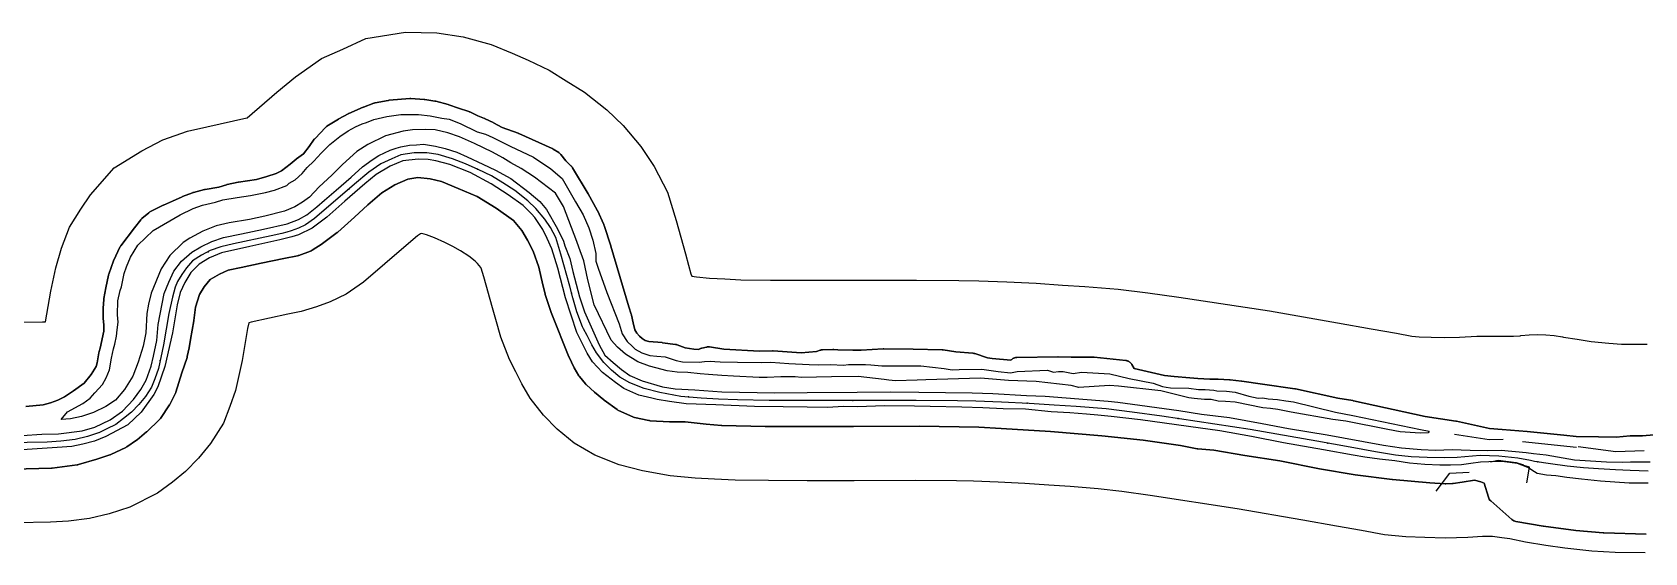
# Model space of a CAD drawing. Header units: inches. Extents: x 91426 to 118597, y 433843 to 446922.
# Drawn here: x 104534 to 105541, y 433862 to 434186 of the extents above; entities that cross this region are included whole.
import ezdxf

# ---------------------------------------------------------------- set-up
doc = ezdxf.new("R2010")
doc.units = ezdxf.units.IN
doc.header["$MEASUREMENT"] = 0
for name, color, linetype, true_color in [('As_waterkering_PWK', 7, 'Continuous', 0x8b0648), ('Beschermingszone_PWK', 7, 'Continuous', 0xde06d3), ('Kernzone_PWK', 7, 'Continuous', 0x33065f), ('Kruinlijnen_PWK', 7, 'Continuous', 0xda0676), ('Kunstwerken_PWK', 7, 'Continuous', 0x2f0602), ('Leggerbermen_PWK', 7, 'Continuous', 0xd60719), ('Referentiepunten_PWK', 7, 'Continuous', 0x7e0730)]:
    doc.layers.add(name, color=color, linetype=linetype, true_color=true_color)

msp = doc.modelspace()

# ---------------------------------------------------------------- linework, layer by layer
at = {"layer": 'As_waterkering_PWK'}
for points in [[(104878.5097, 434001.5944), (104877.8865, 434002.811), (104874.3146, 434012.0714), (104871.8011, 434020.935), (104869.8167, 434028.0787), (104864.2605, 434048.0548), (104861.0855, 434058.3736), (104857.9104, 434064.5913), (104854.3386, 434069.883), (104848.65, 434076.6299), (104843.6229, 434081.3924), (104835.6854, 434087.7424), (104828.0125, 434092.5049), (104821.001, 434096.8705), (104812.6666, 434100.8393), (104804.8614, 434104.2789), (104796.6593, 434107.5862), (104787.6634, 434110.0997), (104780.652, 434111.1581), (104772.7144, 434111.2904), (104764.38, 434109.9674), (104758.8238, 434107.4539), (104751.9446, 434104.4112), (104744.404, 434099.1195), (104735.5404, 434091.7111), (104710.5372, 434070.2799), (104704.981, 434066.4434), (104700.6153, 434064.3267), (104695.9851, 434062.6069), (104693.2023, 434061.7847)], [(104693.2023, 434061.7847), (104690.1643, 434060.8871), (104683.5497, 434059.5642), (104659.8694, 434054.4048), (104652.0642, 434052.5527), (104645.4496, 434050.3038), (104639.8933, 434047.3934), (104634.3371, 434043.9538), (104630.5006, 434039.5881), (104627.7225, 434035.3548), (104624.9444, 434030.9892), (104623.6214, 434027.5496), (104621.7693, 434021.3318), (104619.6527, 434011.0131), (104616.2131, 433991.4339), (104613.0381, 433976.7495), (104610.7891, 433970.3994), (104608.8047, 433965.2401), (104605.1006, 433959.4192), (104600.8672, 433954.2598), (104596.237, 433949.4973), (104591.3422, 433945.5286), (104586.4474, 433941.9567), (104580.8911, 433939.1786), (104575.864, 433936.665), (104575.6423, 433936.5897)], [(105469.7098, 433919.3362), (105461.6779, 433920.9219), (105450.0071, 433922.1353), (105438.1943, 433922.4803), (105423.8689, 433921.3025), (105416.1824, 433921.0546), (105405.2022, 433921.3191), (105395.148, 433921.716), (105385.3584, 433922.6421), (105372.9229, 433924.891), (105357.1802, 433927.6692), (105336.2781, 433931.3733), (105294.6061, 433938.6494), (105239.4404, 433947.1161), (105221.0518, 433949.6296), (105204.7799, 433951.614), (105185.9944, 433953.0692), (105172.3684, 433953.9952), (105156.7579, 433955.0536), (105139.4277, 433955.8473), (105123.2881, 433956.5088), (105111.911, 433956.6411), (105086.114, 433956.9057), (105047.3525, 433956.7734), (105018.2483, 433956.7734), (104994.4357, 433956.9057), (104974.5919, 433957.1703), (104962.8179, 433957.6994), (104951.8377, 433958.3609), (104939.1377, 433959.4192), (104926.0408, 433961.8005), (104916.2512, 433964.314), (104907.3876, 433967.8859), (104901.1699, 433971.4578), (104895.8782, 433975.8234), (104891.248, 433980.5859), (104886.6178, 433986.5391), (104883.7074, 433991.4339), (104880.6647, 433997.387), (104878.5097, 434001.5944)], [(104575.6423, 433936.5897), (104568.8526, 433934.2838), (104561.1796, 433932.564), (104552.1838, 433931.3733), (104543.7171, 433930.8442), (104480.8784, 433929.7858)], [(105543.1159, 433912.6759), (105531.8079, 433913.1071), (105522.8073, 433913.5281), (105512.1541, 433914.1889), (105502.8443, 433914.8873), (105492.4977, 433915.8047), (105482.1205, 433917.3083), (105472.0963, 433918.8651), (105469.7098, 433919.3362)]]:
    msp.add_lwpolyline(points, dxfattribs=at)
at = {"layer": 'Beschermingszone_PWK'}
for points in [[(104480.531, 434004.7906), (104540.7449, 434005.8047), (104542.6096, 434005.9213), (104545.9683, 434025.0398), (104548.9565, 434039.6073), (104552.5744, 434051.7531), (104557.6387, 434064.9204), (104564.7303, 434076.0642), (104570.6866, 434085.1406), (104585.3687, 434101.8478), (104602.7069, 434112.5809), (104615.8008, 434119.4397), (104631.2883, 434124.7054), (104643.227, 434127.5383), (104668.2111, 434132.9818), (104668.5164, 434133.0429), (104687.0847, 434148.9585), (104698.7328, 434158.6942), (104714.8818, 434170.0269), (104728.198, 434175.9167), (104742.659, 434182.4586), (104767.4206, 434186.389), (104786.9015, 434186.0643), (104803.411, 434183.5723), (104820.8487, 434178.7), (104834.0147, 434173.3911), (104843.918, 434169.027), (104857.0584, 434162.7697), (104867.6095, 434156.2001), (104879.0415, 434149.1044), (104892.9256, 434137.9971), (104903.2809, 434128.1868), (104914.2605, 434115.1645), (104922.629, 434102.7667), (104930.8493, 434086.6686), (104936.244, 434069.1359), (104942.0771, 434048.1644), (104944.0109, 434041.2027), (104945.5295, 434035.8476), (104946.0941, 434034.384), (104948.9831, 434033.8587), (104957.2076, 434033.1734), (104966.7568, 434032.5981), (104976.7761, 434032.1478), (104995.144, 434031.9029), (105018.4566, 434031.7734), (105047.2245, 434031.7734), (105086.3706, 434031.907), (105112.7316, 434031.6366), (105125.2601, 434031.4909), (105142.679, 434030.777), (105161.0107, 434029.9374), (105177.4476, 434028.8231), (105191.4335, 434027.8726), (105212.2193, 434026.2624), (105230.6705, 434024.0122), (105250.2086, 434021.3416), (105306.7462, 434012.6643), (105349.2717, 434005.2392), (105370.2408, 434001.5232), (105386.1136, 433998.7221), (105395.5818, 433997.0098), (105400.1624, 433996.5765), (105407.5848, 433996.2835), (105415.8765, 433996.0837), (105425.252, 433996.3861), (105436.2496, 433996.9806), (105454.1261, 433996.9806), (105459.0601, 433996.9301), (105463.2532, 433997.2354), (105463.6059, 433997.2936), (105468.8157, 433997.8067), (105474.048, 433997.978), (105479.2802, 433997.8067), (105484.4901, 433997.2936), (105489.6552, 433996.4408), (105490.3802, 433996.2931), (105498.7457, 433994.9829), (105507.6133, 433993.6692), (105518.4989, 433992.4817), (105526.4925, 433992.0424), (105542.4523, 433991.9242)], [(105560.9236, 433936.6732), (105539.5887, 433934.7099), (105532.2776, 433934.7099), (105531.9506, 433934.6992), (105531.9055, 433934.696), (105523.2568, 433934.0506), (105512.1128, 433934.1802), (105498.1494, 433934.4412), (105490.5676, 433935.113), (105467.6227, 433937.4641), (105467.5352, 433937.4722), (105451.9247, 433938.7952), (105451.9044, 433938.7969), (105444.0288, 433939.432), (105423.3917, 433943.8591), (105423.3185, 433943.8742), (105423.1211, 433943.9094), (105403.9499, 433946.9295), (105359.1124, 433956.6882), (105359.0246, 433956.7065), (105358.8601, 433956.7364), (105349.3326, 433958.3026), (105322.8704, 433964.0953), (105322.7767, 433964.1149), (105322.4811, 433964.1646), (105302.2807, 433966.9371), (105289.4115, 433968.9174), (105289.3037, 433968.9328), (105289.2136, 433968.9439), (105282.2022, 433969.7377), (105281.9667, 433969.7587), (105281.8248, 433969.766), (105274.681, 433970.0306), (105274.6208, 433970.0324), (105269.3964, 433970.163), (105261.9349, 433970.5508), (105257.0121, 433970.9394), (105247.211, 433971.8614), (105241.1995, 433972.4954), (105222.1757, 433976.8315), (105220.7528, 433979.3028), (105220.7498, 433979.3079), (105220.577, 433979.5858), (105220.3865, 433979.8517), (105220.1789, 433980.1046), (105219.9552, 433980.3434), (105219.7164, 433980.5671), (105219.4635, 433980.7747), (105219.1976, 433980.9652), (105218.9197, 433981.138), (105218.6311, 433981.2923), (105218.3331, 433981.4273), (105218.0269, 433981.5426), (105217.7138, 433981.6375), (105217.3952, 433981.7118), (105217.0723, 433981.7651), (105216.96, 433981.7786), (105197.3634, 433983.9087), (105197.1501, 433983.9273), (105196.7489, 433983.9374), (105186.8263, 433983.7902), (105182.8443, 433983.7902), (105174.8564, 433984.0521), (105174.6925, 433984.0548), (105174.6154, 433984.0542), (105149.006, 433983.6594), (105148.7561, 433983.6493), (105148.4305, 433983.6172), (105148.1076, 433983.5639), (105147.789, 433983.4896), (105147.4759, 433983.3947), (105147.1697, 433983.2794), (105146.8717, 433983.1444), (105146.5831, 433982.9901), (105146.3052, 433982.8173), (105146.0393, 433982.6268), (105145.7864, 433982.4192), (105145.5476, 433982.1955), (105145.3343, 433981.9822), (105133.5689, 433982.9571), (105130.6869, 433983.5114), (105122.6928, 433986.0682), (105122.4637, 433986.1355), (105122.1451, 433986.2098), (105121.8222, 433986.2631), (105121.5949, 433986.2878), (105110.9024, 433987.2005), (105103.0012, 433988.375), (105102.9187, 433988.3865), (105102.5931, 433988.4186), (105102.3735, 433988.4281), (105084.3122, 433988.8161), (105084.2767, 433988.8168), (105065.8882, 433989.0814), (105065.8163, 433989.0819), (105065.4893, 433989.0712), (105065.4837, 433989.0708), (105051.7591, 433988.1558), (105046.7024, 433988.1558), (105037.2943, 433988.4136), (105034.8284, 433988.6602), (105034.6578, 433988.6743), (105034.1269, 433988.6808), (105027.6446, 433988.4162), (105027.5215, 433988.4097), (105027.1959, 433988.3776), (105026.873, 433988.3243), (105026.5544, 433988.25), (105026.2413, 433988.1551), (105026.1398, 433988.1194), (105023.877, 433987.2966), (105014.3351, 433986.5809), (104996.9627, 433987.7477), (104996.9546, 433987.7482), (104996.5482, 433987.7583), (104988.3988, 433987.6289), (104966.0412, 433988.9288), (104957.0462, 433990.2236), (104956.9864, 433990.2318), (104956.6608, 433990.2639), (104956.3338, 433990.2746), (104956.0068, 433990.2639), (104955.6812, 433990.2318), (104955.3583, 433990.1785), (104955.242, 433990.1539), (104952.2763, 433989.4903), (104952.074, 433989.4406), (104951.7609, 433989.3457), (104951.4547, 433989.2304), (104951.1567, 433989.0954), (104951.0152, 433989.0228), (104950.3365, 433988.6608), (104947.2906, 433988.9219), (104941.9075, 433989.624), (104936.9642, 433991.528), (104936.7743, 433991.5968), (104936.4612, 433991.6917), (104936.1426, 433991.766), (104935.8185, 433991.8195), (104927.7475, 433992.878), (104927.5527, 433992.8997), (104919.3272, 433993.6521), (104916.9608, 433994.2892), (104915.0532, 433995.4164), (104913.3133, 433996.963), (104911.8358, 433998.7359), (104910.5692, 434000.9073), (104909.5528, 434005.1987), (104908.4201, 434010.0842), (104908.3789, 434010.249), (104908.284, 434010.5621), (104908.2613, 434010.6274), (104906.6638, 434015.128), (104895.4573, 434053.0983), (104895.4199, 434053.2195), (104891.3188, 434065.9196), (104891.2954, 434065.9903), (104891.1801, 434066.2965), (104891.1125, 434066.4521), (104887.1437, 434075.1833), (104887.0763, 434075.3257), (104886.9681, 434075.5327), (104881.4119, 434085.5869), (104881.3658, 434085.6685), (104881.3263, 434085.7358), (104871.669, 434101.8754), (104871.5357, 434102.086), (104871.3452, 434102.3519), (104871.1376, 434102.6048), (104870.9139, 434102.8436), (104870.8491, 434102.9073), (104867.3979, 434106.2352), (104864.307, 434110.1915), (104864.1261, 434110.41), (104863.9024, 434110.6488), (104863.6636, 434110.8725), (104863.4107, 434111.0801), (104863.1448, 434111.2706), (104863.031, 434111.3445), (104859.4591, 434113.5935), (104859.295, 434113.6924), (104859.0064, 434113.8467), (104858.8347, 434113.9273), (104846.4249, 434119.4722), (104838.1159, 434123.2969), (104837.9386, 434123.3744), (104837.6955, 434123.4677), (104827.6423, 434127.0309), (104822.3224, 434130.0002), (104822.097, 434130.1186), (104822.047, 434130.1429), (104817.0751, 434132.5263), (104816.8271, 434132.637), (104816.5778, 434132.7325), (104812.3976, 434134.2079), (104807.538, 434136.7001), (104807.4678, 434136.7354), (104807.1698, 434136.8704), (104806.8636, 434136.9857), (104806.8375, 434136.9944), (104800.5026, 434139.106), (104794.3, 434141.2175), (104794.2959, 434141.219), (104794.0082, 434141.307), (104786.28, 434143.4215), (104786.2546, 434143.4284), (104785.936, 434143.5027), (104785.6821, 434143.5465), (104779.3321, 434144.4726), (104779.2631, 434144.4821), (104778.9375, 434144.5142), (104778.9324, 434144.5145), (104770.7303, 434145.0436), (104770.4084, 434145.054), (104770.0814, 434145.0433), (104770.0016, 434145.0374), (104757.037, 434143.9791), (104756.7912, 434143.9529), (104756.5565, 434143.9163), (104748.4867, 434142.4611), (104748.3985, 434142.4444), (104748.0799, 434142.3701), (104747.7668, 434142.2752), (104747.5663, 434142.2023), (104741.084, 434139.6887), (104740.9783, 434139.6463), (104740.9303, 434139.6261), (104731.9344, 434135.7897), (104731.6844, 434135.6749), (104731.459, 434135.5565), (104725.7705, 434132.3815), (104725.7073, 434132.3456), (104725.5782, 434132.2685), (104718.3021, 434127.7705), (104718.1533, 434127.6748), (104717.8874, 434127.4843), (104717.6345, 434127.2767), (104717.3957, 434127.053), (104717.3257, 434126.9817), (104710.8434, 434120.2349), (104710.6897, 434120.0674), (104710.4821, 434119.8145), (104710.3977, 434119.7011), (104707.1889, 434115.2651), (104703.6828, 434110.7072), (104699.2812, 434107.4116), (104699.2342, 434107.376), (104699.0901, 434107.2611), (104695.3182, 434104.1395), (104689.9489, 434099.9905), (104686.4929, 434098.2625), (104680.8127, 434096.4353), (104674.2679, 434094.6853), (104663.1661, 434093.0071), (104662.9379, 434092.9672), (104662.8786, 434092.9551), (104655.9994, 434091.4999), (104655.7401, 434091.4377), (104655.5285, 434091.376), (104650.8127, 434089.8868), (104642.1935, 434088.3584), (104642.091, 434088.3391), (104641.8775, 434088.2918), (104634.8803, 434086.5788), (104634.7752, 434086.5518), (104634.4621, 434086.4569), (104634.2473, 434086.3784), (104628.1619, 434083.9971), (104628.0705, 434083.9603), (104627.9075, 434083.8894), (104621.8297, 434081.1148), (104616.2668, 434078.5979), (104616.1212, 434078.5292), (104608.0657, 434074.5672), (104608.061, 434074.5649), (104607.7724, 434074.4106), (104607.4945, 434074.2378), (104607.2286, 434074.0473), (104607.0839, 434073.9319), (104602.7843, 434070.3723), (104602.6761, 434070.2801), (104602.4373, 434070.0564), (104602.2136, 434069.8176), (104602.006, 434069.5647), (104601.9932, 434069.5479), (104598.1573, 434064.5047), (104589.5623, 434053.265), (104589.3768, 434053.0057), (104589.204, 434052.7278), (104589.0497, 434052.4392), (104589.0184, 434052.3746), (104585.1819, 434044.3048), (104585.0782, 434044.0714), (104584.9855, 434043.83), (104582.0751, 434035.6279), (104582.0525, 434035.5631), (104581.9576, 434035.25), (104581.8875, 434034.9524), (104580.3, 434027.1472), (104580.2958, 434027.1262), (104580.2931, 434027.1128), (104578.9702, 434020.3659), (104578.9196, 434020.0564), (104578.8901, 434019.7687), (104578.4932, 434014.3447), (104578.4906, 434014.3068), (104578.4799, 434013.9798), (104578.4823, 434013.9071), (104578.4813, 434013.8608), (104578.6136, 434008.3046), (104578.6229, 434008.0966), (104578.6355, 434007.942), (104579.0091, 434004.0811), (104579.0091, 434000.0718), (104576.8001, 433989.3953), (104576.1191, 433987.4658), (104576.0993, 433987.4088), (104576.0044, 433987.0957), (104575.9301, 433986.7771), (104575.8968, 433986.5915), (104574.9031, 433980.3804), (104574.1422, 433978.0977), (104571.1595, 433973.0501), (104566.7906, 433967.6465), (104560.0333, 433962.8199), (104554.3386, 433959.1499), (104550.254, 433956.9326), (104545.6788, 433955.3929), (104541.0561, 433954.0909), (104530.3932, 433952.9889)], [(105541.3149, 433861.9291), (105522.4427, 433862.0689), (105507.8761, 433862.8692), (105491.0324, 433864.7067), (105479.1616, 433866.4654), (105466.5135, 433868.4464), (105456.7829, 433870.5672), (105451.8766, 433871.2152), (105446.0083, 433871.9806), (105439.6255, 433871.9806), (105430.6412, 433871.495), (105416.3864, 433871.0351), (105403.6138, 433871.3429), (105391.805, 433871.809), (105378.5427, 433873.0636), (105364.1292, 433875.6703), (105348.4732, 433878.4331), (105327.6156, 433882.1294), (105286.5127, 433889.3061), (105232.2616, 433897.6324), (105214.6393, 433900.0412), (105199.8203, 433901.8484), (105182.3684, 433903.2003), (105168.9822, 433904.11), (105153.9227, 433905.131), (105137.2601, 433905.8942), (105121.9734, 433906.5207), (105111.3639, 433906.6441), (105085.9429, 433906.9048), (105047.4378, 433906.7734), (105018.1094, 433906.7734), (104993.9635, 433906.9075), (104973.1358, 433907.1852), (104960.192, 433907.767), (104948.2578, 433908.4859), (104932.5741, 433909.7929), (104915.3377, 433912.9268), (104900.6218, 433916.7052), (104885.4855, 433922.8049), (104872.6053, 433930.2041), (104861.9418, 433939.0015), (104853.4746, 433947.7106), (104845.2352, 433958.3042), (104839.9134, 433967.2545), (104836.1527, 433974.6123), (104832.184, 433982.3607), (104826.838, 433996.2206), (104823.6612, 434007.4232), (104821.6431, 434014.6883), (104816.2714, 434034.0007), (104814.627, 434039.345), (104814.3906, 434039.6953), (104812.2294, 434042.2586), (104810.7545, 434043.6559), (104806.7813, 434046.8344), (104801.6144, 434050.0415), (104796.9627, 434052.9378), (104791.8323, 434055.3808), (104785.4258, 434058.2041), (104780.533, 434060.177), (104777.4757, 434061.0312), (104776.6532, 434060.6674), (104774.8514, 434059.403), (104767.8442, 434053.5462), (104741.0948, 434030.6182), (104730.2398, 434023.1231), (104720.2719, 434018.2902), (104711.7919, 434015.1404), (104702.1751, 434012.2991), (104693.7754, 434010.6192), (104670.9644, 434005.6492), (104669.5233, 434005.3072), (104668.7756, 434001.6619), (104665.2901, 433981.8212), (104661.2345, 433963.0645), (104657.6969, 433953.0757), (104653.6751, 433942.6192), (104645.6658, 433930.0331), (104638.185, 433920.9159), (104630.0248, 433912.5225), (104621.8437, 433905.8892), (104612.5455, 433899.104), (104595.1734, 433890.418), (104582.3986, 433886.0794), (104569.945, 433883.288), (104557.0293, 433881.5786), (104545.6986, 433880.8704), (104481.1101, 433879.7826)]]:
    msp.add_lwpolyline(points, dxfattribs=at)
msp.add_lwpolyline([(104522.5794, 433914.0883), (104546.257, 433914.6772, 0.025812864), (104546.7714, 433914.7167), (104562.3111, 433916.718, 0.039926358), (104563.0912, 433916.8825), (104574.6887, 433920.3145), (104582.754, 433922.9238, 0.031287254), (104583.3356, 433923.153), (104592.6359, 433927.5089, 0.040882326), (104593.3444, 433927.9143), (104599.3484, 433932.0347, 0.021869417), (104599.6977, 433932.2976), (104605.7017, 433937.242, 0.018218462), (104605.9742, 433937.4837), (104613.6264, 433944.7827, 0.052916553), (104614.309, 433945.5876), (104620.0775, 433954.0639, 0.035245299), (104620.4316, 433954.6724), (104623.728, 433961.3827, 0.038174386), (104624.011, 433962.0906), (104627.7677, 433974.065), (104630.9353, 433983.685, 0.029519569), (104631.0864, 433984.2552), (104632.1875, 433989.6857), (104633.1265, 433994.9173), (104635.1138, 434006.4436, 0.01297274), (104635.1512, 434006.7003), (104636.1533, 434015.0928), (104638.6159, 434022.832), (104641.5467, 434027.7921), (104645.3264, 434032.2197), (104651.157, 434035.5351), (104656.5382, 434038.1088), (104664.8202, 434039.8393), (104677.2479, 434042.4835), (104691.3731, 434045.3877), (104699.9589, 434047.1049, 0.037859678), (104700.687, 434047.3088), (104707.9631, 434049.9546, 0.056230791), (104708.9671, 434050.4534), (104715.3171, 434054.5545, 0.015766498), (104715.5764, 434054.7338), (104724.7045, 434061.4807, 0.022140219), (104725.0484, 434061.7593), (104735.566, 434071.0787), (104743.7362, 434078.8535), (104752.4536, 434086.3076), (104760.5741, 434091.229), (104768.773, 434094.9127), (104775.0332, 434095.7912), (104782.7018, 434095.0834), (104789.7735, 434093.4054), (104800.2327, 434089.0686), (104812.0351, 434084.0654), (104824.0056, 434076.6793), (104834.8502, 434068.951), (104840.0018, 434062.7456), (104843.5552, 434056.7417), (104847.0349, 434049.9066), (104850.5337, 434039.9102), (104852.9995, 434029.0083), (104854.4721, 434023.2519, 0.017830117), (104854.5727, 434022.9099), (104858.5415, 434011.0036, 0.015330429), (104858.6473, 434010.7159), (104869.3629, 433984.1252, 0.013751303), (104869.4727, 433983.8731), (104872.4138, 433977.5947, 0.02737483), (104872.6726, 433977.1127), (104875.6157, 433972.286, 0.03102271), (104875.9706, 433971.7778), (104879.6201, 433967.1865, 0.043887086), (104880.2232, 433966.5511), (104885.336, 433962.0327), (104891.1564, 433957.1627, 0.018082575), (104891.4419, 433956.9409), (104899.4472, 433951.1723, 0.050290548), (104900.3159, 433950.6704), (104909.2524, 433946.6429, 0.051625852), (104910.2298, 433946.3187), (104919.2257, 433944.3344, 0.038012454), (104919.9773, 433944.2276), (104932.1482, 433943.4338, 0.016282933), (104932.4736, 433943.4232), (104942.0163, 433943.4232), (104955.133, 433942.1245), (104964.5268, 433941.1984, 0.018445878), (104964.8949, 433941.1758), (104991.9436, 433940.5128), (105012.3874, 433940.5128), (105047.064, 433940.6452), (105088.2849, 433940.9094), (105125.1705, 433940.2507), (105139.2098, 433939.4635), (105169.9687, 433937.4833), (105202.0113, 433934.846), (105227.9143, 433932.0848), (105251.1461, 433928.6722), (105261.5952, 433926.765, 0.024596823), (105262.0826, 433926.7006), (105271.88, 433925.8937), (105291.3613, 433922.6274), (105313.172, 433919.2268), (105337.9906, 433914.169), (105360.3044, 433910.4896), (105383.35, 433907.535, 0.010355247), (105383.5559, 433907.5129), (105406.8182, 433905.5055), (105416.3102, 433904.9561, 0.025802715), (105416.8259, 433904.9528), (105421.0606, 433905.145, 0.020409607), (105421.4671, 433905.1802), (105427.084, 433905.8973), (105434.7937, 433907.1475), (105438.6222, 433906.0791), (105440.6823, 433905.3395), (105443.3642, 433896.5544, 0.13891012), (105444.8403, 433894.2631), (105458.0882, 433882.5873, 0.138599781), (105460.5408, 433881.4118), (105477.536, 433878.4678, 0.010530465), (105477.7442, 433878.4362), (105497.8851, 433875.8152), (105515.0534, 433874.2672, 0.016071001), (105515.3742, 433874.2486), (105541.872, 433873.5692)], format="xyb", dxfattribs=at)
at = {"layer": 'Kernzone_PWK'}
msp.add_lwpolyline([(104530.3932, 433952.9889), (104541.0561, 433954.0909), (104545.6788, 433955.3929), (104550.254, 433956.9326), (104554.3386, 433959.1499), (104560.0333, 433962.8199), (104566.7906, 433967.6465), (104571.1595, 433973.0501), (104574.1422, 433978.0977), (104574.9031, 433980.3804), (104575.8968, 433986.5915), (104575.9301, 433986.7771), (104576.0044, 433987.0957), (104576.0993, 433987.4088), (104576.1191, 433987.4658), (104576.8001, 433989.3953), (104579.0091, 434000.0718), (104579.0091, 434004.0811), (104578.6355, 434007.942), (104578.6229, 434008.0966), (104578.6136, 434008.3046), (104578.4813, 434013.8608), (104578.4823, 434013.9071), (104578.4799, 434013.9798), (104578.4906, 434014.3068), (104578.4932, 434014.3447), (104578.8901, 434019.7687), (104578.9196, 434020.0564), (104578.9702, 434020.3659), (104580.2931, 434027.1128), (104580.2958, 434027.1262), (104580.3, 434027.1472), (104581.8875, 434034.9524), (104581.9576, 434035.25), (104582.0525, 434035.5631), (104582.0751, 434035.6279), (104584.9855, 434043.83), (104585.0782, 434044.0714), (104585.1819, 434044.3048), (104589.0184, 434052.3746), (104589.0497, 434052.4392), (104589.204, 434052.7278), (104589.3768, 434053.0057), (104589.5623, 434053.265), (104598.1573, 434064.5047), (104601.9932, 434069.5479), (104602.006, 434069.5647), (104602.2136, 434069.8176), (104602.4373, 434070.0564), (104602.6761, 434070.2801), (104602.7843, 434070.3723), (104607.0839, 434073.9319), (104607.2286, 434074.0473), (104607.4945, 434074.2378), (104607.7724, 434074.4106), (104608.061, 434074.5649), (104608.0657, 434074.5672), (104616.1212, 434078.5292), (104616.2668, 434078.5979), (104621.8297, 434081.1148), (104627.9075, 434083.8894), (104628.0705, 434083.9603), (104628.1619, 434083.9971), (104634.2473, 434086.3784), (104634.4621, 434086.4569), (104634.7752, 434086.5518), (104634.8803, 434086.5788), (104641.8775, 434088.2918), (104642.091, 434088.3391), (104642.1935, 434088.3584), (104650.8127, 434089.8868), (104655.5285, 434091.376), (104655.7401, 434091.4377), (104655.9994, 434091.4999), (104662.8786, 434092.9551), (104662.9379, 434092.9672), (104663.1661, 434093.0071), (104674.2679, 434094.6853), (104680.8127, 434096.4353), (104686.4929, 434098.2625), (104689.9489, 434099.9905), (104695.3182, 434104.1395), (104699.0901, 434107.2611), (104699.2342, 434107.376), (104699.2812, 434107.4116), (104703.6828, 434110.7072), (104707.1889, 434115.2651), (104710.3977, 434119.7011), (104710.4821, 434119.8145), (104710.6897, 434120.0674), (104710.8434, 434120.2349), (104717.3257, 434126.9817), (104717.3957, 434127.053), (104717.6345, 434127.2767), (104717.8874, 434127.4843), (104718.1533, 434127.6748), (104718.3021, 434127.7705), (104725.5782, 434132.2685), (104725.7073, 434132.3456), (104725.7705, 434132.3815), (104731.459, 434135.5565), (104731.6844, 434135.6749), (104731.9344, 434135.7897), (104740.9303, 434139.6261), (104740.9783, 434139.6463), (104741.084, 434139.6887), (104747.5663, 434142.2023), (104747.7668, 434142.2752), (104748.0799, 434142.3701), (104748.3985, 434142.4444), (104748.4867, 434142.4611), (104756.5565, 434143.9163), (104756.7912, 434143.9529), (104757.037, 434143.9791), (104770.0016, 434145.0374), (104770.0814, 434145.0433), (104770.4084, 434145.054), (104770.7303, 434145.0436), (104778.9324, 434144.5145), (104778.9375, 434144.5142), (104779.2631, 434144.4821), (104779.3321, 434144.4726), (104785.6821, 434143.5465), (104785.936, 434143.5027), (104786.2546, 434143.4284), (104786.28, 434143.4215), (104794.0082, 434141.307), (104794.2959, 434141.219), (104794.3, 434141.2175), (104800.5026, 434139.106), (104806.8375, 434136.9944), (104806.8636, 434136.9857), (104807.1698, 434136.8704), (104807.4678, 434136.7354), (104807.538, 434136.7001), (104812.3976, 434134.2079), (104816.5778, 434132.7325), (104816.8271, 434132.637), (104817.0751, 434132.5263), (104822.047, 434130.1429), (104822.097, 434130.1186), (104822.3224, 434130.0002), (104827.6423, 434127.0309), (104837.6955, 434123.4677), (104837.9386, 434123.3744), (104838.1159, 434123.2969), (104846.4249, 434119.4722), (104858.8347, 434113.9273), (104859.0064, 434113.8467), (104859.295, 434113.6924), (104859.4591, 434113.5935), (104863.031, 434111.3445), (104863.1448, 434111.2706), (104863.4107, 434111.0801), (104863.6636, 434110.8725), (104863.9024, 434110.6488), (104864.1261, 434110.41), (104864.307, 434110.1915), (104867.3979, 434106.2352), (104870.8491, 434102.9073), (104870.9139, 434102.8436), (104871.1376, 434102.6048), (104871.3452, 434102.3519), (104871.5357, 434102.086), (104871.669, 434101.8754), (104881.3263, 434085.7358), (104881.3658, 434085.6685), (104881.4119, 434085.5869), (104886.9681, 434075.5327), (104887.0763, 434075.3257), (104887.1437, 434075.1833), (104891.1125, 434066.4521), (104891.1801, 434066.2965), (104891.2954, 434065.9903), (104891.3188, 434065.9196), (104895.4199, 434053.2195), (104895.4573, 434053.0983), (104906.6638, 434015.128), (104908.2613, 434010.6274), (104908.284, 434010.5621), (104908.3789, 434010.249), (104908.4201, 434010.0842), (104909.5528, 434005.1987), (104910.5692, 434000.9073), (104911.8358, 433998.7359), (104913.3133, 433996.963), (104915.0532, 433995.4164), (104916.9608, 433994.2892), (104919.3272, 433993.6521), (104927.5527, 433992.8997), (104927.7475, 433992.878), (104935.8185, 433991.8195), (104936.1426, 433991.766), (104936.4612, 433991.6917), (104936.7743, 433991.5968), (104936.9642, 433991.528), (104941.9075, 433989.624), (104947.2906, 433988.9219), (104950.3365, 433988.6608), (104951.0152, 433989.0228), (104951.1567, 433989.0954), (104951.4547, 433989.2304), (104951.7609, 433989.3457), (104952.074, 433989.4406), (104952.2763, 433989.4903), (104955.242, 433990.1539), (104955.3583, 433990.1785), (104955.6812, 433990.2318), (104956.0068, 433990.2639), (104956.3338, 433990.2746), (104956.6608, 433990.2639), (104956.9864, 433990.2318), (104957.0462, 433990.2236), (104966.0412, 433988.9288), (104988.3988, 433987.6289), (104996.5482, 433987.7583), (104996.9546, 433987.7482), (104996.9627, 433987.7477), (105014.3351, 433986.5809), (105023.877, 433987.2966), (105026.1398, 433988.1194), (105026.2413, 433988.1551), (105026.5544, 433988.25), (105026.873, 433988.3243), (105027.1959, 433988.3776), (105027.5215, 433988.4097), (105027.6446, 433988.4162), (105034.1269, 433988.6808), (105034.6578, 433988.6743), (105034.8284, 433988.6602), (105037.2943, 433988.4136), (105046.7024, 433988.1558), (105051.7591, 433988.1558), (105065.4837, 433989.0708), (105065.4893, 433989.0712), (105065.8163, 433989.0819), (105065.8882, 433989.0814), (105084.2767, 433988.8168), (105084.3122, 433988.8161), (105102.3735, 433988.4281), (105102.5931, 433988.4186), (105102.9187, 433988.3865), (105103.0012, 433988.375), (105110.9024, 433987.2005), (105121.5949, 433986.2878), (105121.8222, 433986.2631), (105122.1451, 433986.2098), (105122.4637, 433986.1355), (105122.6928, 433986.0682), (105130.6869, 433983.5114), (105133.5689, 433982.9571), (105145.3343, 433981.9822), (105145.5476, 433982.1955), (105145.7864, 433982.4192), (105146.0393, 433982.6268), (105146.3052, 433982.8173), (105146.5831, 433982.9901), (105146.8717, 433983.1444), (105147.1697, 433983.2794), (105147.4759, 433983.3947), (105147.789, 433983.4896), (105148.1076, 433983.5639), (105148.4305, 433983.6172), (105148.7561, 433983.6493), (105149.006, 433983.6594), (105174.6154, 433984.0542), (105174.6925, 433984.0548), (105174.8564, 433984.0521), (105182.8443, 433983.7902), (105186.8263, 433983.7902), (105196.7489, 433983.9374), (105197.1501, 433983.9273), (105197.3634, 433983.9087), (105216.96, 433981.7786), (105217.0723, 433981.7651), (105217.3952, 433981.7118), (105217.7138, 433981.6375), (105218.0269, 433981.5426), (105218.3331, 433981.4273), (105218.6311, 433981.2923), (105218.9197, 433981.138), (105219.1976, 433980.9652), (105219.4635, 433980.7747), (105219.7164, 433980.5671), (105219.9552, 433980.3434), (105220.1789, 433980.1046), (105220.3865, 433979.8517), (105220.577, 433979.5858), (105220.7498, 433979.3079), (105220.7528, 433979.3028), (105222.1757, 433976.8315), (105241.1995, 433972.4954), (105247.211, 433971.8614), (105257.0121, 433970.9394), (105261.9349, 433970.5508), (105269.3964, 433970.163), (105274.6208, 433970.0324), (105274.681, 433970.0306), (105281.8248, 433969.766), (105281.9667, 433969.7587), (105282.2022, 433969.7377), (105289.2136, 433968.9439), (105289.3037, 433968.9328), (105289.4115, 433968.9174), (105302.2807, 433966.9371), (105322.4811, 433964.1646), (105322.7767, 433964.1149), (105322.8704, 433964.0953), (105349.3326, 433958.3026), (105358.8601, 433956.7364), (105359.0246, 433956.7065), (105359.1124, 433956.6882), (105403.9499, 433946.9295), (105423.1211, 433943.9094), (105423.3185, 433943.8742), (105423.3917, 433943.8591), (105444.0288, 433939.432), (105451.9044, 433938.7969), (105451.9247, 433938.7952), (105467.5352, 433937.4722), (105467.6227, 433937.4641), (105490.5676, 433935.113), (105498.1494, 433934.4412), (105512.1128, 433934.1802), (105523.2568, 433934.0506), (105531.9055, 433934.696), (105531.9506, 433934.6992), (105532.2776, 433934.7099), (105539.5887, 433934.7099), (105560.9236, 433936.6732)], dxfattribs=at)
msp.add_lwpolyline([(105541.872, 433873.5692), (105515.3742, 433874.2486, -0.016071002), (105515.0534, 433874.2672), (105497.8851, 433875.8152), (105477.7442, 433878.4362, -0.010530458), (105477.536, 433878.4678), (105460.5408, 433881.4118, -0.138599781), (105458.0882, 433882.5873), (105444.8403, 433894.2631, -0.138910119), (105443.3642, 433896.5544), (105440.6823, 433905.3395), (105438.6222, 433906.0791), (105434.7937, 433907.1475), (105427.084, 433905.8973), (105421.4671, 433905.1802, -0.020409587), (105421.0606, 433905.145), (105416.8259, 433904.9528, -0.025802706), (105416.3102, 433904.9561), (105406.8182, 433905.5055), (105383.5559, 433907.5129, -0.010355247), (105383.35, 433907.535), (105360.3044, 433910.4896), (105337.9906, 433914.169), (105313.172, 433919.2268), (105291.3613, 433922.6274), (105271.88, 433925.8937), (105262.0826, 433926.7006, -0.024596831), (105261.5952, 433926.765), (105251.1461, 433928.6722), (105227.9143, 433932.0848), (105202.0113, 433934.846), (105169.9687, 433937.4833), (105139.2098, 433939.4635), (105125.1705, 433940.2507), (105088.2849, 433940.9094), (105047.064, 433940.6452), (105012.3874, 433940.5128), (104991.9436, 433940.5128), (104964.8949, 433941.1758, -0.018445878), (104964.5268, 433941.1984), (104955.133, 433942.1245), (104942.0163, 433943.4232), (104932.4736, 433943.4232, -0.016282933), (104932.1482, 433943.4338), (104919.9773, 433944.2276, -0.038012454), (104919.2257, 433944.3344), (104910.2298, 433946.3187, -0.051625858), (104909.2524, 433946.6429), (104900.3159, 433950.6704, -0.050290549), (104899.4472, 433951.1723), (104891.4419, 433956.9409, -0.018082572), (104891.1564, 433957.1627), (104885.336, 433962.0327), (104880.2232, 433966.5511, -0.043887083), (104879.6201, 433967.1865), (104875.9706, 433971.7778, -0.031022709), (104875.6157, 433972.286), (104872.6726, 433977.1127, -0.027374839), (104872.4138, 433977.5947), (104869.4727, 433983.8731, -0.013751322), (104869.3629, 433984.1252), (104858.6473, 434010.7159, -0.015330428), (104858.5415, 434011.0036), (104854.5727, 434022.9099, -0.017830115), (104854.4721, 434023.2519), (104852.9995, 434029.0083), (104850.5337, 434039.9102), (104847.0349, 434049.9066), (104843.5552, 434056.7417), (104840.0018, 434062.7456), (104834.8502, 434068.951), (104824.0056, 434076.6793), (104812.0351, 434084.0654), (104800.2327, 434089.0686), (104789.7735, 434093.4054), (104782.7018, 434095.0834), (104775.0332, 434095.7912), (104768.773, 434094.9127), (104760.5741, 434091.229), (104752.4536, 434086.3076), (104743.7362, 434078.8535), (104735.566, 434071.0787), (104725.0484, 434061.7593, -0.022140208), (104724.7045, 434061.4807), (104715.5764, 434054.7338, -0.015766482), (104715.3171, 434054.5545), (104708.9671, 434050.4534, -0.056230791), (104707.9631, 434049.9546), (104700.687, 434047.3088, -0.037859677), (104699.9589, 434047.1049), (104691.3731, 434045.3877), (104677.2479, 434042.4835), (104664.8202, 434039.8393), (104656.5382, 434038.1088), (104651.157, 434035.5351), (104645.3264, 434032.2197), (104641.5467, 434027.7921), (104638.6159, 434022.832), (104636.1533, 434015.0928), (104635.1512, 434006.7003, -0.01297273), (104635.1138, 434006.4436), (104633.1265, 433994.9173), (104632.1875, 433989.6857), (104631.0864, 433984.2552, -0.02951957), (104630.9353, 433983.685), (104627.7677, 433974.065), (104624.011, 433962.0906, -0.038174388), (104623.728, 433961.3827), (104620.4316, 433954.6724, -0.035245294), (104620.0775, 433954.0639), (104614.309, 433945.5876, -0.052916549), (104613.6264, 433944.7827), (104605.9742, 433937.4837, -0.018218459), (104605.7017, 433937.242), (104599.6977, 433932.2976, -0.021869418), (104599.3484, 433932.0347), (104593.3444, 433927.9143, -0.040882325), (104592.6359, 433927.5089), (104583.3356, 433923.153, -0.031287257), (104582.754, 433922.9238), (104574.6887, 433920.3145), (104563.0912, 433916.8825, -0.039926365), (104562.3111, 433916.718), (104546.7714, 433914.7167, -0.025812873), (104546.257, 433914.6772), (104522.5794, 433914.0883)], format="xyb", dxfattribs=at)
at = {"layer": 'Kruinlijnen_PWK'}
for points in [[(104527.9242, 433935.0714, 0), (104540.3597, 433935.7328, 0), (104550.6784, 433935.9974, 0), (104565.3628, 433937.9818, 0), (104573.4326, 433940.0985, 0), (104582.9577, 433944.861, 0), (104590.6306, 433950.1527, 0), (104597.5098, 433957.4287, 0), (104602.14, 433963.6464, 0), (104605.4473, 433969.5996, 0), (104608.49, 433978.1986, 0), (104609.9452, 433984.5486, 0), (104612.0619, 433994.2059, 0), (104612.9879, 434004.2601, 0), (104616.6921, 434023.5747, 0), (104619.4702, 434030.5862, 0), (104622.6452, 434037.4653, 0), (104627.54, 434043.6831, 0), (104634.0223, 434049.2393, 0), (104639.4463, 434052.5466, 0), (104646.4578, 434055.9862, 0), (104653.6016, 434058.3675, 0), (104664.9787, 434060.7487, 0), (104678.6047, 434063.6591, 0), (104693.4214, 434066.9664, 0), (104700.5652, 434069.6123, 0), (104705.7246, 434072.655, 0), (104711.9423, 434077.5498, 0), (104716.7048, 434081.6508, 0), (104724.1132, 434088.0009, 0), (104733.3736, 434096.0707, 0), (104740.3851, 434102.553, 0), (104746.4705, 434106.9186, 0), (104750.7038, 434109.5644, 0), (104757.8476, 434112.8717, 0), (104761.5518, 434114.0624, 0), (104764.4622, 434114.9884, 0), (104769.8862, 434116.0468, 0), (104774.1195, 434116.3113, 0), (104778.6174, 434116.5759, 0), (104786.0258, 434115.3853, 0), (104792.1112, 434113.9301, 0), (104799.3873, 434111.6811, 0), (104805.7373, 434108.7707, 0), (104815.5269, 434104.2728, 0), (104823.5967, 434100.4363, 0), (104832.9894, 434095.1446, 0), (104844.6311, 434086.5457, 0), (104851.2457, 434080.9894, 0), (104855.261, 434075.9824, 0), (104862.1402, 434063.9439, 0), (104865.9301, 434056.2508, 0), (104866.8561, 434053.2081, 0), (104869.8989, 434045.4029, 0), (104871.8832, 434037.3331, 0), (104875.9843, 434021.458, 0), (104879.027, 434012.0653, 0), (104888.1551, 433991.4278, 0), (104891.8593, 433985.0777, 0), (104897.0187, 433980.4475, 0), (104902.1781, 433976.2142, 0), (104907.3375, 433972.3777, 0), (104915.1427, 433969.0704, 0), (104927.8427, 433965.3662, 0), (104935.7802, 433964.1756, 0), (104947.9511, 433963.3819, 0), (104964.7522, 433962.1912, 0), (104986.8449, 433961.7944, 0), (104997.5606, 433961.6621, 0), (105018.0658, 433961.7944, 0), (105049.2867, 433962.0589, 0), (105069.9243, 433962.3235, 0), (105087.7837, 433962.0589, 0), (105121.1212, 433961.6621, 0), (105134.0859, 433961.1329, 0), (105155.1203, 433959.9423, 0), (105166.7529, 433959.6113, 0), (105206.0527, 433956.5027, 0), (105212.1381, 433955.8412, 0), (105250.1059, 433950.5495, 0), (105264.2611, 433948.3006, 0), (105281.7236, 433946.1839, 0), (105302.2289, 433942.4797, 0), (105318.5008, 433939.437, 0), (105342.7102, 433935.4683, 0), (105352.8967, 433933.6162, 0), (105377.8999, 433928.986, 0), (105389.1447, 433927.2662, 0), (105401.3156, 433926.2078, 0), (105410.3114, 433925.811, 0), (105420.7625, 433926.2078, 0), (105432.0073, 433925.811, 0), (105442.5906, 433925.6787, 0), (105451.4542, 433925.811, 0), (105466.9323, 433924.3557, 0), (105471.5626, 433923.8266, 0), (105479.5001, 433922.9005, 0), (105497.2272, 433919.8578, 0), (105517.071, 433918.6672, 0), (105526.8606, 433918.4026, 0), (105532.02, 433918.5349, 0), (105537.9731, 433918.5349, 0), (105544.3231, 433918.5349, 0)], [(105543.0766, 433905.3639, 0), (105531.2585, 433905.1875, 0), (105522.2626, 433905.8931, 0), (105513.4432, 433906.5987, 0), (105501.4487, 433907.8334, 0), (105492.2765, 433908.7153, 0), (105485.3973, 433909.7737, 0), (105479.5764, 433910.3028, 0), (105473.932, 433911.3612, 0), (105472.1681, 433912.4195, 0), (105467.9348, 433915.0653, 0), (105461.4957, 433917.5533, 0), (105451.7654, 433918.8196, 0), (105443.6956, 433918.555, 0), (105438.5362, 433918.4227, 0), (105432.4805, 433917.5348, 0), (105426.5706, 433916.7595, 0), (105419.8237, 433916.4949, 0), (105413.0777, 433916.4764, 0), (105403.7291, 433916.8292, 0), (105394.1839, 433917.7742, 0), (105385.0318, 433919.1223, 0), (105375.5068, 433920.1806, 0), (105366.1582, 433921.4153, 0), (105358.9262, 433922.8265, 0), (105340.4053, 433926.0015, 0), (105315.5345, 433930.4112, 0), (105295.4261, 433934.4682, 0), (105275.6705, 433937.9959, 0), (105256.0913, 433940.6418, 0), (105226.1051, 433944.6987, 0), (105207.937, 433946.8154, 0), (105199.6467, 433947.6973, 0), (105192.4148, 433948.4029, 0), (105182.0078, 433949.1085, 0), (105170.3661, 433949.814, 0), (105154.4911, 433951.4015, 0), (105140.5563, 433951.5779, 0), (105127.6799, 433952.2835, 0), (105114.6271, 433952.6362, 0), (105094.8715, 433953.1654, 0), (105085.1701, 433953.3418, 0), (105066.4728, 433953.5182, 0), (105049.5395, 433952.8126, 0), (105040.5436, 433953.1654, 0), (105031.0186, 433952.4599, 0), (105018.1422, 433952.6362, 0), (105003.1491, 433952.8126, 0), (104985.1574, 433952.989, 0), (104960.9921, 433954.0474, 0), (104942.6476, 433954.7529, 0), (104932.2406, 433956.164, 0), (104924.4795, 433957.3988, 0), (104921.1281, 433958.2807, 0), (104913.0142, 433960.221, 0), (104903.6656, 433964.2779, 0), (104898.3739, 433967.9821, 0), (104890.26, 433974.3321, 0), (104884.0864, 433980.8585, 0), (104880.735, 433986.3266, 0), (104874.385, 433999.203, 0), (104867.153, 434020.8989, 0), (104862.3905, 434039.2434, 0), (104858.6413, 434051.3004, 0), (104855.8632, 434057.7827, 0), (104853.0419, 434063.4087, 0), (104848.058, 434070.8796, 0), (104846.0736, 434073.1286, 0), (104840.871, 434078.4018, 0), (104831.5224, 434085.1046, 0), (104820.7626, 434091.8074, 0), (104807.7098, 434099.0393, 0), (104795.0098, 434103.9782, 0), (104786.3667, 434106.2713, 0), (104781.4278, 434106.9768, 0), (104775.2542, 434107.3296, 0), (104765.7292, 434106.2713, 0), (104757.7917, 434102.9199, 0), (104748.9722, 434097.8046, 0), (104741.9166, 434091.9837, 0), (104729.393, 434081.0476, 0), (104718.2364, 434071.0816, 0), (104708.9759, 434064.3347, 0), (104700.5093, 434060.1014, 0), (104696.4082, 434058.7785, 0), (104688.8676, 434057.0587, 0), (104670.2144, 434052.8253, 0), (104652.355, 434048.8566, 0), (104644.9467, 434045.8139, 0), (104638.5966, 434041.8451, 0), (104633.305, 434036.6857, 0), (104629.4685, 434030.468, 0), (104626.6904, 434024.118, 0), (104624.8383, 434016.4451, 0), (104621.7956, 433998.9825, 0), (104617.0331, 433978.0804, 0), (104612.7997, 433965.3804, 0), (104610.2862, 433960.4856, 0), (104602.3487, 433949.5053, 0), (104594.0143, 433941.5678, 0), (104580.2559, 433934.2918, 0), (104573.1802, 433931.4003, 0), (104565.9042, 433929.5482, 0), (104559.025, 433928.2253, 0), (104549.8968, 433927.5638, 0), (104537.3291, 433926.7701, 0), (104522.0475, 433925.5605, 0)]]:
    msp.add_polyline3d(points, dxfattribs=at)
at = {"layer": 'Kunstwerken_PWK'}
msp.add_line((105498.43, 433927.513), (105464.69, 433931.032), dxfattribs=at)
for points in [[(105422.126, 433935.855), (105443.797, 433932.445), (105452.674, 433932.783)], [(105499.419, 433928.131), (105523.025, 433925.093), (105540.61, 433925.633)], [(105410.741, 433900.291), (105419.392, 433911.422), (105431.426, 433912.07)], [(105444.767, 433918.624), (105449.415, 433919.543), (105460.657, 433918.138), (105465.25, 433916.624)], [(105467.391, 433905.462), (105468.972, 433915.283), (105465.483, 433916.261)]]:
    msp.add_lwpolyline(points, dxfattribs=at)
at = {"layer": 'Leggerbermen_PWK'}
msp.add_lwpolyline([(104679.8262, 434086.5024), (104685.5148, 434087.9576), (104693.1877, 434090.8681), (104694.7752, 434092.3233), (104698.4794, 434094.4399), (104702.7127, 434098.2764), (104706.02, 434102.1129), (104710.1211, 434105.9493), (104714.619, 434111.1087), (104720.1753, 434116.4004), (104726.2607, 434121.4275), (104731.5524, 434124.9994), (104736.0503, 434127.3806), (104740.2836, 434129.365), (104742.9295, 434130.1588), (104747.5597, 434132.0108), (104755.7618, 434133.8629), (104764.3608, 434135.1859), (104775.341, 434135.0536), (104782.7493, 434134.2598), (104790.0254, 434132.9369), (104794.5233, 434132.1431), (104801.4025, 434129.4973), (104811.9859, 434124.3379), (104817.2775, 434122.8827), (104821.7755, 434120.766), (104832.5985, 434115.4022), (104847.1755, 434108.5952), (104858.1557, 434101.3191), (104865.0349, 434095.2337), (104873.3693, 434080.6816), (104878.2641, 434072.4795), (104881.7037, 434064.4097), (104884.2173, 434056.7367), (104886.0693, 434048.5346), (104886.2016, 434043.7721), (104887.6569, 434039.4065), (104893.0559, 434024.2531), (104900.7288, 434004.6739), (104902.5809, 433998.4562), (104905.6486, 433993.6335), (104908.9559, 433990.5908), (104910.8079, 433988.871), (104914.7767, 433986.622), (104919.7789, 433984.9624), (104924.1694, 433984.373), (104929.4611, 433983.9762), (104931.9746, 433983.1824), (104936.208, 433981.7272), (104940.1767, 433980.9335), (104950.7601, 433980.6689), (104953.9351, 433981.198), (104957.507, 433981.3303), (104960.5497, 433981.198), (104963.6998, 433980.9936), (104974.5477, 433980.729), (104989.7862, 433980.5366), (104995.4748, 433980.8012), (105006.5624, 433979.9353), (105019.2873, 433979.2137), (105024.951, 433979.1415), (105032.7562, 433979.2738), (105040.7186, 433978.9491), (105043.8936, 433979.2137), (105049.8468, 433979.346), (105054.6093, 433979.346), (105057.7594, 433979.0092), (105064.7957, 433978.4199), (105072.5761, 433978.3478), (105081.7432, 433978.3958), (105089.1516, 433978.3958), (105103.5573, 433976.7001), (105108.7167, 433975.9064), (105112.95, 433976.1709), (105127.2375, 433976.3032), (105137.424, 433974.848), (105144.9647, 433974.0543), (105149.198, 433974.9803), (105168.1157, 433975.6418), (105171.9522, 433974.5834), (105174.9949, 433974.848), (105177.9053, 433974.848), (105180.9481, 433974.1866), (105184.2554, 433973.6574), (105189.4147, 433974.4512), (105207.0237, 433973.501), (105219.0622, 433970.5905), (105234.1435, 433967.5478), (105239.9644, 433965.5635), (105242.2133, 433965.0343), (105244.8592, 433964.7697), (105256.3545, 433964.5293), (105262.3076, 433963.7355), (105266.5409, 433963.7355), (105271.9649, 433963.2063), (105273.9493, 433962.8095), (105279.9024, 433962.5449), (105285.2082, 433962.1239), (105293.8235, 433959.5551), (105299.6139, 433958.3115), (105302.6566, 433958.4438), (105305.9639, 433957.9147), (105311.7848, 433957.3855), (105316.9193, 433956.6519), (105321.7067, 433955.9303), (105347.9005, 433949.448), (105358.7484, 433947.4636), (105400.9495, 433938.7323), (105406.4809, 433937.6019), (105405.8065, 433936.589), (105400.7794, 433936.4568), (105388.2117, 433937.3828), (105380.5388, 433938.7057), (105354.345, 433943.9974), (105346.2752, 433944.9234), (105320.2137, 433949.5537), (105312.0116, 433951.2735), (105307.3813, 433951.9349), (105302.4865, 433952.3318), (105285.2886, 433955.7714), (105279.2032, 433956.3005), (105274.7052, 433956.4328), (105270.3396, 433957.4912), (105266.2385, 433957.4912), (105259.6239, 433958.1526), (105256.4489, 433958.5495), (105238.9864, 433962.7829), (105212.3957, 433965.8256), (105206.8395, 433966.0901), (105187.67, 433964.9863), (105182.8946, 433966.2224), (105161.0665, 433968.736), (105143.8685, 433969.3974), (105126.406, 433970.7204), (105092.1943, 433969.6645), (105086.7703, 433969.3999), (105073.2765, 433969.1353), (105069.0042, 433969.4842), (105066.0809, 433969.9266), (105049.9412, 433971.7787), (105033.2725, 433971.5141), (105014.487, 433971.1172), (105010.5182, 433971.6464), (105001.6547, 433971.5141), (104993.0557, 433971.2495), (104988.1609, 433971.2495), (104972.0213, 433972.0433), (104964.7452, 433972.4402), (104956.4108, 433972.9693), (104951.3837, 433973.3662), (104943.5785, 433974.2922), (104936.9639, 433974.5568), (104930.6139, 433975.3506), (104923.6024, 433977.2027), (104919.6337, 433978.261), (104912.3576, 433980.9068), (104904.6847, 433985.8016), (104899.6576, 433990.1673), (104895.8211, 433994.5329), (104885.1184, 434016.4479), (104881.1367, 434032.1038), (104878.7555, 434043.8778), (104875.5805, 434052.3445), (104874.3898, 434055.9164), (104866.0684, 434077.699), (104861.0284, 434086.0789), (104847.7992, 434096.0008), (104839.5971, 434101.4248), (104833.1148, 434104.9967), (104828.0877, 434108.1717), (104821.6054, 434111.7436), (104810.3605, 434117.0352), (104800.9678, 434121.2686), (104793.8241, 434123.6498), (104785.7542, 434125.5019), (104779.6688, 434125.7665), (104771.599, 434125.5019), (104765.7782, 434124.7082), (104754.7979, 434121.7978), (104743.8177, 434116.5061), (104736.9385, 434112.1404), (104727.9427, 434103.9383), (104721.3281, 434097.3237), (104713.3906, 434090.0477), (104707.3051, 434083.6977), (104702.9395, 434080.5227), (104698.177, 434077.48), (104691.827, 434074.8341), (104679.5238, 434071.7914), (104669.8665, 434069.6747), (104657.1665, 434067.6904), (104649.0967, 434065.706), (104640.7623, 434062.3987), (104632.6925, 434058.033), (104628.4591, 434055.2549), (104620.1248, 434047.1851), (104614.8677, 434038.922), (104608.4563, 434023.6437), (104606.7762, 434016.977), (104605.8644, 434011.0937), (104605.1824, 433999.0894), (104603.5454, 433990.6317), (104600.4079, 433980.6736), (104597.134, 433972.0796), (104591.9503, 433963.7583), (104586.2209, 433957.0741), (104580.2187, 433952.9817), (104572.4432, 433949.2986), (104565.0769, 433946.8431), (104558.1198, 433945.479), (104552.254, 433944.9333), (104556.3979, 433949.8449), (104565.7906, 433954.8719), (104570.4208, 433958.1792), (104573.3312, 433961.6188), (104578.0937, 433966.7782), (104580.475, 433970.8793), (104582.4594, 433975.9064), (104583.7823, 433983.3147), (104585.1052, 433989.1356), (104585.899, 433992.046), (104586.9573, 433996.9408), (104587.3542, 434000.9095), (104587.8584, 434005.5999), (104587.4865, 434010.17), (104587.751, 434018.9012), (104589.2063, 434025.3835), (104590, 434027.6325), (104591.7198, 434035.9669), (104593.175, 434040.2002), (104595.5563, 434046.1534), (104600.1865, 434053.694), (104609.6866, 434062.75), (104626.6449, 434072.4795), (104634.7147, 434076.4482), (104640.5355, 434078.6972), (104648.7376, 434080.5493), (104653.3678, 434081.8722), (104662.2314, 434083.4597), (104670.5658, 434084.6503)], close=True, dxfattribs=at)
at = {"layer": 'Referentiepunten_PWK'}
for p in [(104812.2406, 434101.027), (104731.9776, 434088.6573), (104644.0404, 434049.5656), (104870.9999, 434023.8192), (104614.114, 433981.7255), (104943.9451, 433959.0186), (105046.676, 433956.7734), (105155.4504, 433955.1135), (105249.6884, 433945.5433), (105343.0871, 433930.1667), (105474.1899, 433918.54)]:
    msp.add_point(p, dxfattribs=at)

doc.saveas('drawing.dxf')
